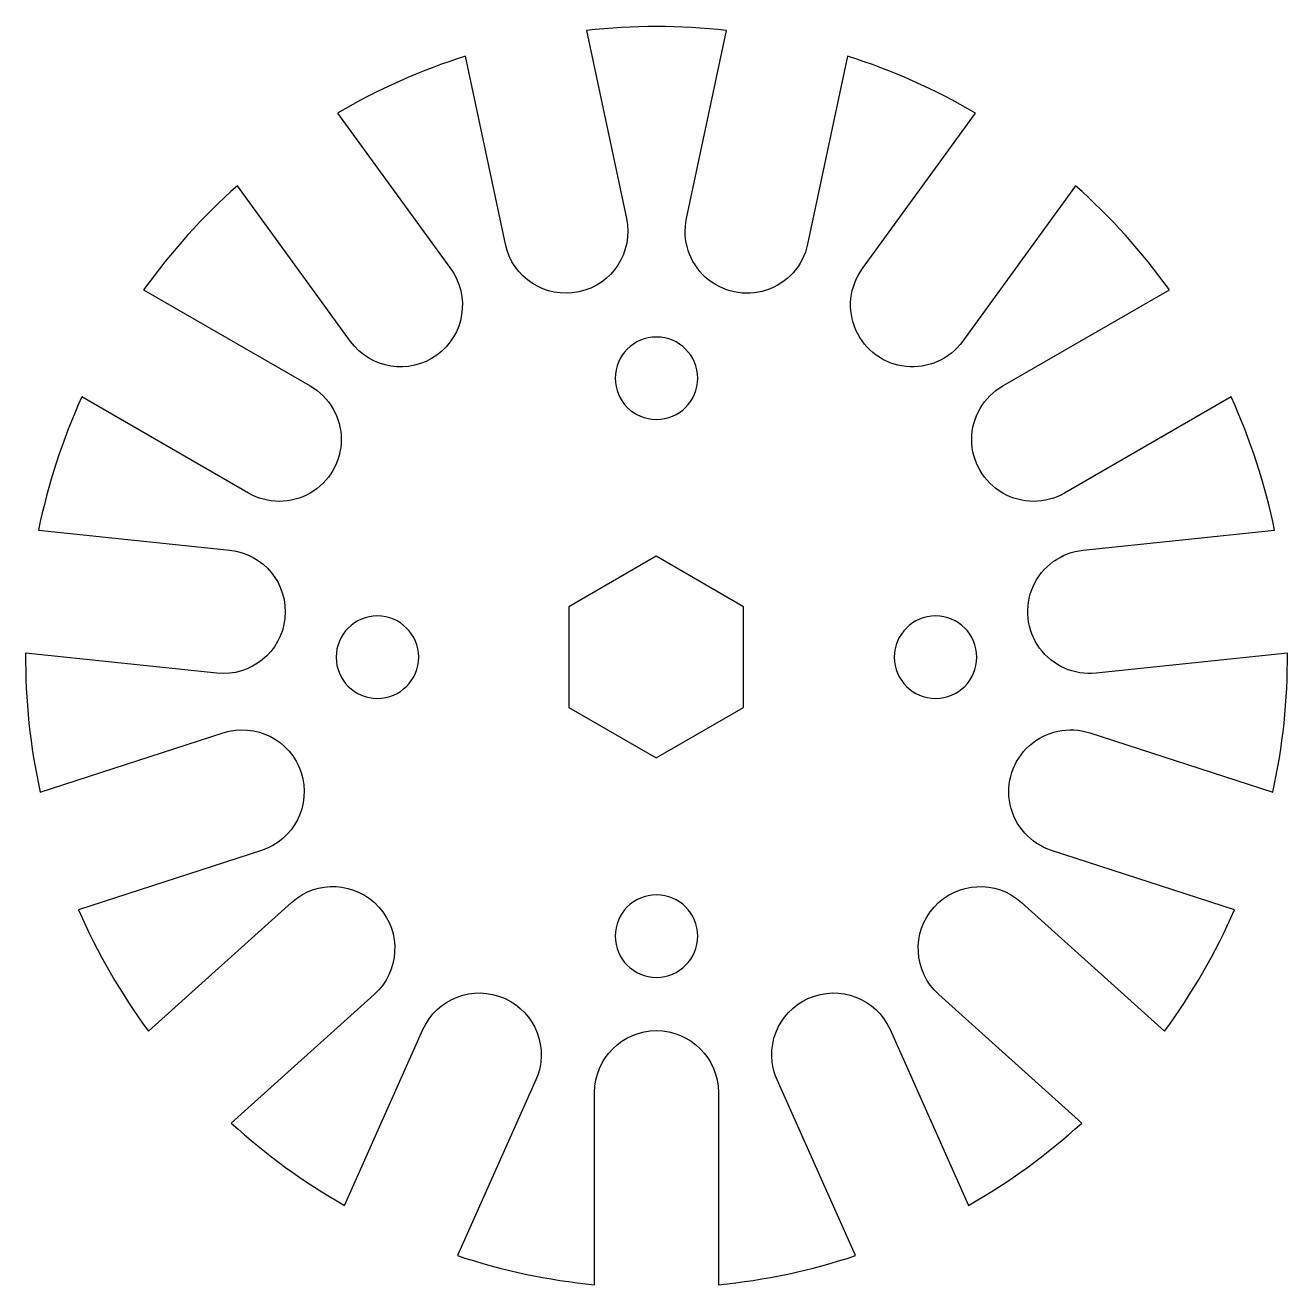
# Model space of a CAD drawing. Header units: millimetres. Extents: x -26 to 26, y -25.9 to 26.1.
import ezdxf

# ---------------------------------------------------------------- set-up
doc = ezdxf.new("R2010")
doc.units = ezdxf.units.MM

msp = doc.modelspace()

# ---------------------------------------------------------------- linework, layer by layer
at = {"extrusion": (-2e-16, 0, -1)}
msp.add_lwpolyline([(-15.058, -10.115), (-20.95, -15.42, -0.05566), (-23.836, -10.423), (-16.295, -7.972, 1), (-17.871, -3.122), (-25.411, -5.572, -0.05566), (-26.015, 0.167), (-18.13, -0.662, 1), (-17.597, 4.41), (-25.482, 5.239, -0.05566), (-23.698, 10.727), (-16.832, 6.763, 1), (-14.282, 11.18), (-21.148, 15.144, -0.05566), (-17.287, 19.433), (-12.627, 13.018, 1), (-8.501, 16.016), (-13.161, 22.43, -0.05566), (-7.889, 24.777), (-6.241, 17.022, 1), (-1.252, 18.083), (-2.901, 25.838, -0.05566), (2.87, 25.838), (1.222, 18.083, 1), (6.21, 17.022), (7.859, 24.777, -0.05566), (13.131, 22.43), (8.47, 16.016, 1), (12.596, 13.018), (17.256, 19.433, -0.05566), (21.118, 15.144), (14.252, 11.18, 1), (16.802, 6.763), (23.668, 10.727, -0.05566), (25.451, 5.239), (17.566, 4.41, 1), (18.099, -0.662), (25.984, 0.167, -0.05566), (25.381, -5.572), (17.841, -3.122, 1), (16.265, -7.972), (23.805, -10.423, -0.05566), (20.92, -15.42), (15.028, -10.115, 1), (11.615, -13.905), (17.507, -19.21, -0.05566), (12.838, -22.602), (9.614, -15.359, 1), (4.955, -17.434), (8.179, -24.676, -0.05566), (2.535, -25.876), (2.535, -17.948, 1), (-2.565, -17.948), (-2.565, -25.876, -0.05566), (-8.21, -24.676), (-4.985, -17.434, 1), (-9.644, -15.359), (-12.869, -22.602, -0.05566), (-17.538, -19.21), (-11.646, -13.905, 1)], format="xyb", close=True, dxfattribs=at)
at = {"extrusion": (-9.84e-14, 4.1e-15, -1)}
msp.add_lwpolyline([(-3.6, -2.078), (-3.6, 2.078), (0, 4.157), (3.6, 2.078), (3.6, -2.078), (0, -4.157)], close=True, dxfattribs=at)
at = {"extrusion": (-9.84e-14, 2.56e-14, -1)}
for centre in [(-0.015, 11.498), (11.485, -0.002), (-11.515, -0.002), (-0.015, -11.502)]:
    msp.add_circle(centre, 1.7, dxfattribs=at)

doc.saveas('drawing.dxf')
